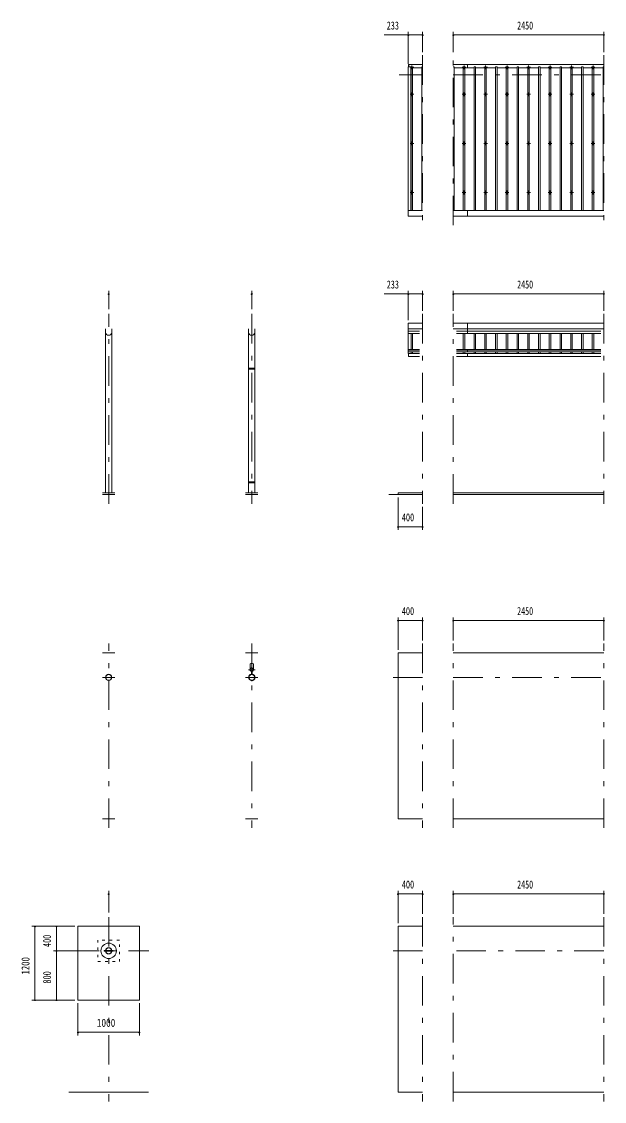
# Model space of a CAD drawing. Units: millimetres, scale not verified. Extents: x -25898 to 25908, y -10500 to 10500.
# Drawn here: x -25898 to -16409, y -7929 to 9642 of the extents above; entities that cross this region are included whole.
import ezdxf
from ezdxf.enums import TextEntityAlignment as Align

# ---------------------------------------------------------------- set-up
doc = ezdxf.new("R2010")
doc.units = ezdxf.units.MM
doc.header["$LTSCALE"] = 40
doc.linetypes.add('USER1', pattern=[3, 1, -2])
doc.linetypes.add('USER3', pattern=[24, 12, -5, 2, -5])
for name, color, linetype, lineweight in [('0-2_1-05BOLD', 7, 'Continuous', 18), ('0-3_1-25CENTER', 3, 'USER3', 18), ('0-4_1-45THIN', 4, 'Continuous', 18), ('0-5_1-55DIM', 3, 'Continuous', 18)]:
    doc.layers.add(name, color=color, linetype=linetype, lineweight=lineweight)
doc.styles.add('ＭＳ ゴシック', font='')
doc.styles.get('ＭＳ ゴシック').set_extended_font_data('MS Gothic')

msp = doc.modelspace()

# ---------------------------------------------------------------- linework, layer by layer
at = {"layer": '0-2_1-05BOLD'}
for p, q in [((-19561.95, 8904.31), (-19601.95, 8904.31)), ((-19601.95, 8904.31), (-19601.95, 6477.67)), ((-19596.95, 8942.67), (-19596.95, 8904.31)), ((-19368.95, 8942.67), (-19596.95, 8942.67)), ((-19591.95, 8904.31), (-19591.95, 8942.67)), ((-19561.95, 6565.11), (-19561.95, 8904.31)), ((-16418.95, 8942.67), (-18868.95, 8942.67)), ((-18638.95, 8942.67), (-18638.95, 8889.32)), ((-19368.95, 6565.11), (-19601.95, 6565.11)), ((-18868.95, 6565.11), (-16418.96, 6565.11)), ((-18638.95, 6477.67), (-18638.95, 6565.11)), ((-19601.95, 6477.67), (-19368.95, 6477.67)), ((-16418.96, 6477.67), (-18868.95, 6477.67)), ((-24530.94, 1975.67), (-24530.94, 4643.46)), ((-24429.34, 4643.46), (-24429.34, 1975.67)), ((-22201.2, 4643.46), (-22201.2, 4004.27)), ((-22099.6, 4004.27), (-22099.6, 4643.46)), ((-19601.95, 4734.67), (-19368.95, 4734.67)), ((-19601.95, 4239.38), (-19601.95, 4734.67)), ((-19368.95, 4643.88), (-19601.95, 4643.88)), ((-19601.95, 4604.8), (-19419.75, 4604.8)), ((-18868.95, 4734.67), (-16418.95, 4734.67)), ((-16418.95, 4643.88), (-18868.95, 4643.88)), ((-18818.15, 4604.8), (-16469.75, 4604.8)), ((-18638.95, 4734.67), (-18638.95, 4565.72)), ((-19419.75, 4565.72), (-19601.95, 4565.72)), ((-16469.75, 4565.72), (-18818.15, 4565.72)), ((-19601.95, 4305.57), (-19419.75, 4305.57)), ((-19419.75, 4296.18), (-19601.95, 4296.18)), ((-19601.95, 4266.55), (-19419.75, 4266.55)), ((-19419.75, 4239.38), (-19601.95, 4239.38)), ((-19596.95, 4239.38), (-19596.95, 4194.37)), ((-18818.15, 4305.57), (-16469.75, 4305.57)), ((-16469.75, 4296.18), (-18818.15, 4296.18)), ((-18818.15, 4266.55), (-16469.75, 4266.55)), ((-16469.75, 4239.38), (-18818.15, 4239.38)), ((-18638.95, 4305.57), (-18638.95, 4266.55)), ((-18638.95, 4239.38), (-18638.95, 4194.37)), ((-19596.95, 4194.37), (-19419.75, 4194.37)), ((-18818.15, 4194.37), (-16469.75, 4194.37)), ((-22202.8, 4004.27), (-22098, 4004.27)), ((-22202.8, 3988.27), (-22202.8, 4004.27)), ((-22098, 3988.27), (-22202.8, 3988.27)), ((-22201.2, 3988.27), (-22201.2, 2154.27)), ((-22153.45, 3988.27), (-22153.45, 4004.27)), ((-22147.35, 3996.27), (-22153.45, 3996.27)), ((-22147.35, 4004.27), (-22147.35, 3988.27)), ((-22099.6, 2154.27), (-22099.6, 3988.27)), ((-22098, 4004.27), (-22098, 3988.27)), ((-22202.8, 2154.27), (-22098, 2154.27)), ((-22202.8, 2138.27), (-22202.8, 2154.27)), ((-22098, 2138.27), (-22202.8, 2138.27)), ((-22201.2, 2138.27), (-22201.2, 1975.67)), ((-22153.45, 2138.27), (-22153.45, 2154.27)), ((-22147.35, 2146.27), (-22153.45, 2146.27)), ((-22147.35, 2154.27), (-22147.35, 2138.27)), ((-22099.6, 1975.67), (-22099.6, 2138.27)), ((-22098, 2154.27), (-22098, 2138.27)), ((-24380.14, 1975.67), (-24580.14, 1975.67)), ((-24580.14, 1945.67), (-24380.14, 1945.67)), ((-22250.4, 1975.67), (-22050.4, 1975.67)), ((-22050.4, 1945.67), (-22250.4, 1945.67)), ((-19918.95, 1945.67), (-19368.95, 1945.67)), ((-19768.95, 1975.67), (-19768.95, 1945.67)), ((-19368.95, 1975.67), (-19768.95, 1975.67)), ((-16418.95, 1975.67), (-18868.95, 1975.67)), ((-18868.95, 1945.67), (-16418.95, 1945.67)), ((-24580.14, -629.33), (-24380.14, -629.33)), ((-22250.4, -629.33), (-22050.4, -629.33)), ((-19768.95, -629.33), (-19768.95, -3329.33)), ((-19368.95, -629.33), (-19768.95, -629.33)), ((-16418.95, -629.33), (-18868.95, -629.33)), ((-22177.9, -895.56), (-22177.9, -810.98)), ((-22122.9, -810.98), (-22122.9, -895.56)), ((-22155, -933.81), (-22155, -977.13)), ((-22153.4, -978.62), (-22153.4, -932.42)), ((-22147.4, -932.42), (-22147.4, -978.62)), ((-22145.8, -977.13), (-22145.8, -933.81)), ((-24380.14, -3329.33), (-24580.14, -3329.33)), ((-22050.4, -3329.33), (-22250.4, -3329.33)), ((-19768.95, -3329.33), (-19368.95, -3329.33)), ((-18868.95, -3329.33), (-16418.95, -3329.33)), ((-24980.13, -5079.33), (-23980.13, -5079.33)), ((-24980.13, -6279.33), (-24980.13, -5079.33)), ((-23980.13, -5079.33), (-23980.13, -6279.33)), ((-19768.95, -5079.33), (-19768.95, -7779.32)), ((-19368.95, -5079.33), (-19768.95, -5079.33)), ((-16418.95, -5079.33), (-18868.95, -5079.33)), ((-24555.14, -5472.83), (-24555.14, -5485.83)), ((-24530.52, -5472.83), (-24555.14, -5472.83)), ((-24555.14, -5485.83), (-24530.52, -5485.83)), ((-24433.99, -5472.83), (-24526.28, -5472.83)), ((-24526.28, -5485.83), (-24433.99, -5485.83)), ((-24405.13, -5472.83), (-24429.75, -5472.83)), ((-24429.75, -5485.83), (-24405.13, -5485.83)), ((-24405.13, -5485.83), (-24405.13, -5472.83)), ((-23980.13, -6279.33), (-24980.13, -6279.33)), ((-25130.14, -7779.32), (-23830.13, -7779.32)), ((-19768.95, -7779.32), (-19368.95, -7779.32)), ((-18868.95, -7779.32), (-16418.95, -7779.32))]:
    msp.add_line(p, q, dxfattribs=at)
at = {"layer": '0-2_1-05BOLD', "linetype": 'USER1'}
for p, q in [((-24655.13, -5304.33), (-24655.13, -5654.33)), ((-24305.13, -5304.33), (-24655.13, -5304.33)), ((-24305.13, -5654.33), (-24305.13, -5304.33)), ((-24655.13, -5654.33), (-24305.13, -5654.33))]:
    msp.add_line(p, q, dxfattribs=at)
at = {"layer": '0-2_1-05BOLD'}
for centre, radius in [((-19543.95, 8458.52), 10), ((-18693.95, 8458.52), 10), ((-18343.95, 8458.52), 10), ((-17993.95, 8458.52), 10), ((-17643.94, 8458.52), 10), ((-17293.95, 8458.52), 10), ((-16943.95, 8458.52), 10), ((-16593.94, 8458.52), 10), ((-19543.95, 7659.47), 10), ((-18693.95, 7659.47), 10), ((-18343.95, 7659.47), 10), ((-17993.95, 7659.47), 10), ((-17643.94, 7659.47), 10), ((-17293.95, 7659.47), 10), ((-16943.95, 7659.47), 10), ((-16593.94, 7659.47), 10), ((-19543.95, 6860.43), 10), ((-18693.95, 6860.43), 10), ((-18343.95, 6860.43), 10), ((-17993.95, 6860.43), 10), ((-17643.94, 6860.43), 10), ((-17293.95, 6860.43), 10), ((-16943.95, 6860.43), 10), ((-16593.94, 6860.43), 10), ((-22150.4, -905.08), 27.5), ((-22150.4, -873.73), 2.25), ((-24480.13, -1029.33), 50.8), ((-24480.13, -1029.33), 46.6), ((-22150.4, -1029.33), 50.8), ((-22150.4, -1029.33), 46.6), ((-22150.4, -1083.98), 2.25), ((-24480.13, -5479.33), 125), ((-24480.13, -5479.33), 50.8), ((-24480.13, -5479.33), 46.6)]:
    msp.add_circle(centre, radius, dxfattribs=at)
for centre, radius, start, end in [((-19543.95, 8888.07), 14.5, 46.39838, 133.60162), ((-19543.95, 8909.07), 14.5, 226.3961, 313.6039), ((-18693.95, 8888.07), 14.5, 46.39838, 133.60162), ((-18693.95, 8909.07), 14.5, 226.3961, 313.6039), ((-18343.95, 8888.07), 14.5, 46.39838, 133.60162), ((-18343.95, 8909.07), 14.5, 226.3961, 313.6039), ((-17993.95, 8888.07), 14.5, 46.39838, 133.60162), ((-17993.95, 8909.07), 14.5, 226.3961, 313.6039), ((-17643.94, 8888.07), 14.5, 46.39838, 133.60162), ((-17643.94, 8909.07), 14.5, 226.3961, 313.6039), ((-17293.95, 8888.07), 14.5, 46.39838, 133.60162), ((-17293.95, 8909.07), 14.5, 226.3961, 313.6039), ((-16943.95, 8888.07), 14.5, 46.39838, 133.60162), ((-16943.95, 8909.07), 14.5, 226.3961, 313.6039), ((-16593.94, 8888.07), 14.5, 46.39838, 133.60162), ((-16593.94, 8909.07), 14.5, 226.3961, 313.6039), ((-24480.14, 4588.48), 50.8, 180, 0), ((-22150.4, 4588.48), 50.8, 180, 0), ((-22150.4, -905.08), 29.1, 95.93016, 260.90512), ((-22150.4, -846.48), 44.9, 52.23546, 127.76454), ((-22150.4, -873.73), 3.85, 321.34222, 270), ((-22150.4, -905.08), 29.1, 279.09488, 90), ((-22150.4, -1029.33), 52.4, 95.03447, 266.65567), ((-22150.4, -922.48), 44.9, 109.58864, 127.76454), ((-22150.4, -1029.33), 52.4, 270, 84.95879), ((-22150.4, -922.48), 44.9, 52.23546, 70.41136), ((-22150.4, -1083.98), 3.85, 90, 37.90752)]:
    msp.add_arc(centre, radius, start, end, dxfattribs=at)
at = {"layer": '0-3_1-25CENTER'}
for p, q in [((-19368.95, 9092.67), (-19368.95, 6327.67)), ((-18868.95, 6327.67), (-18868.95, 9092.67)), ((-16418.95, 9092.67), (-16418.95, 6327.67)), ((-19573.95, 8898.57), (-19513.95, 8898.57)), ((-19543.95, 8928.57), (-19543.95, 8868.57)), ((-18723.95, 8898.57), (-18663.95, 8898.57)), ((-18693.95, 8928.57), (-18693.95, 8868.57)), ((-18313.95, 8898.57), (-18373.95, 8898.57)), ((-18343.95, 8868.57), (-18343.95, 8928.57)), ((-17963.95, 8898.57), (-18023.95, 8898.57)), ((-17993.95, 8928.57), (-17993.95, 8868.57)), ((-17613.95, 8898.57), (-17673.95, 8898.57)), ((-17643.94, 8868.57), (-17643.94, 8928.57)), ((-17263.95, 8898.57), (-17323.95, 8898.57)), ((-17293.95, 8928.57), (-17293.95, 8868.57)), ((-16913.95, 8898.57), (-16973.95, 8898.57)), ((-16943.95, 8868.57), (-16943.95, 8928.57)), ((-16563.95, 8898.57), (-16623.95, 8898.57)), ((-16593.94, 8928.57), (-16593.94, 8868.57)), ((-19368.95, 8777.67), (-19748.94, 8777.67)), ((-18868.95, 8777.67), (-16418.95, 8777.67)), ((-19573.95, 8458.52), (-19513.95, 8458.52)), ((-19543.95, 8488.51), (-19543.95, 8428.52)), ((-18663.95, 8458.52), (-18723.95, 8458.52)), ((-18693.95, 8428.52), (-18693.95, 8488.51)), ((-18313.95, 8458.52), (-18373.95, 8458.52)), ((-18343.95, 8488.51), (-18343.95, 8428.52)), ((-17963.95, 8458.52), (-18023.95, 8458.52)), ((-17993.95, 8428.52), (-17993.95, 8488.51)), ((-17613.95, 8458.52), (-17673.95, 8458.52)), ((-17643.94, 8488.51), (-17643.94, 8428.52)), ((-17263.95, 8458.52), (-17323.95, 8458.52)), ((-17293.95, 8428.52), (-17293.95, 8488.51)), ((-16913.95, 8458.52), (-16973.95, 8458.52)), ((-16943.95, 8488.51), (-16943.95, 8428.52)), ((-16563.95, 8458.52), (-16623.95, 8458.52)), ((-16593.94, 8428.52), (-16593.94, 8488.51)), ((-19573.95, 7659.47), (-19513.95, 7659.47)), ((-19543.95, 7629.47), (-19543.95, 7689.48)), ((-18723.95, 7659.47), (-18663.95, 7659.47)), ((-18693.95, 7689.48), (-18693.95, 7629.47)), ((-18313.95, 7659.47), (-18373.95, 7659.47)), ((-18343.95, 7629.47), (-18343.95, 7689.48)), ((-18023.95, 7659.47), (-17963.95, 7659.47)), ((-17993.95, 7689.48), (-17993.95, 7629.47)), ((-17613.95, 7659.47), (-17673.95, 7659.47)), ((-17643.94, 7629.47), (-17643.94, 7689.48)), ((-17323.95, 7659.47), (-17263.95, 7659.47)), ((-17293.95, 7689.48), (-17293.95, 7629.47)), ((-16913.95, 7659.47), (-16973.95, 7659.47)), ((-16943.95, 7629.47), (-16943.95, 7689.48)), ((-16623.95, 7659.47), (-16563.95, 7659.47)), ((-16593.94, 7689.48), (-16593.94, 7629.47)), ((-19513.95, 6860.43), (-19573.95, 6860.43)), ((-19543.95, 6890.43), (-19543.95, 6830.43)), ((-18663.95, 6860.43), (-18723.95, 6860.43)), ((-18693.95, 6830.43), (-18693.95, 6890.43)), ((-18313.95, 6860.43), (-18373.95, 6860.43)), ((-18343.95, 6890.43), (-18343.95, 6830.43)), ((-17963.95, 6860.43), (-18023.95, 6860.43)), ((-17993.95, 6830.43), (-17993.95, 6890.43)), ((-17613.95, 6860.43), (-17673.95, 6860.43)), ((-17643.94, 6890.43), (-17643.94, 6830.43)), ((-17263.95, 6860.43), (-17323.95, 6860.43)), ((-17293.95, 6830.43), (-17293.95, 6890.43)), ((-16913.95, 6860.43), (-16973.95, 6860.43)), ((-16943.95, 6890.43), (-16943.95, 6830.43)), ((-16563.95, 6860.43), (-16623.95, 6860.43)), ((-16593.94, 6830.43), (-16593.94, 6890.43)), ((-24480.14, 1795.67), (-24480.14, 4884.67)), ((-22150.4, 4884.67), (-22150.4, 1795.67)), ((-19368.95, 4884.67), (-19368.95, 1795.67)), ((-18868.95, 1795.67), (-18868.95, 4884.67)), ((-16418.95, 4884.67), (-16418.95, 1795.67)), ((-24480.13, -3479.33), (-24480.13, -479.33)), ((-22150.4, -479.33), (-22150.4, -3479.33)), ((-19368.95, -479.33), (-19368.95, -3479.33)), ((-18868.95, -3479.33), (-18868.95, -479.33)), ((-16418.95, -3479.33), (-16418.95, -479.33)), ((-24380.14, -1029.33), (-24580.14, -1029.33)), ((-22250.4, -1029.33), (-22050.4, -1029.33)), ((-22205.4, -905.08), (-22095.4, -905.08)), ((-22139.64, -955.56), (-22161.17, -955.56)), ((-19368.95, -1029.33), (-19918.95, -1029.33)), ((-18868.95, -1029.33), (-16418.95, -1029.33)), ((-24480.13, -4929.33), (-24480.13, -7929.32)), ((-19368.95, -4929.33), (-19368.95, -7929.32)), ((-18868.95, -7929.32), (-18868.95, -4929.33)), ((-16418.95, -4929.33), (-16418.95, -7929.32)), ((-25117.18, -5479.33), (-23827.66, -5479.33)), ((-19368.95, -5479.33), (-19918.95, -5479.33)), ((-16418.95, -5479.33), (-18868.95, -5479.33))]:
    msp.add_line(p, q, dxfattribs=at)
at = {"layer": '0-4_1-45THIN'}
for p, q in [((-19556.45, 8889.32), (-19561.95, 8889.32)), ((-19556.45, 6565.11), (-19556.45, 8904.31)), ((-19556.45, 8904.31), (-19531.45, 8904.31)), ((-19531.45, 8904.31), (-19531.45, 6565.11)), ((-19531.45, 8889.32), (-19381.45, 8889.32)), ((-19381.45, 8904.31), (-19381.45, 6565.11)), ((-19381.45, 8904.31), (-19368.95, 8904.31)), ((-18856.45, 8904.31), (-18868.95, 8904.31)), ((-18856.45, 6565.11), (-18856.45, 8904.31)), ((-18856.45, 8889.32), (-18706.45, 8889.32)), ((-18706.45, 6565.11), (-18706.45, 8904.31)), ((-18706.45, 8904.31), (-18681.45, 8904.31)), ((-18681.45, 8904.31), (-18681.45, 6565.11)), ((-18681.45, 8889.32), (-18531.45, 8889.32)), ((-18531.45, 6565.11), (-18531.45, 8904.31)), ((-18531.45, 8904.31), (-18506.45, 8904.31)), ((-18506.45, 8904.31), (-18506.45, 6565.11)), ((-18506.45, 8889.32), (-18356.45, 8889.32)), ((-18356.45, 6565.11), (-18356.45, 8904.31)), ((-18356.45, 8904.31), (-18331.45, 8904.31)), ((-18331.45, 8904.31), (-18331.45, 6565.11)), ((-18331.45, 8889.32), (-18181.45, 8889.32)), ((-18181.45, 6565.11), (-18181.45, 8904.31)), ((-18181.45, 8904.31), (-18156.45, 8904.31)), ((-18156.45, 8904.31), (-18156.45, 6565.11)), ((-18156.45, 8889.32), (-18006.45, 8889.32)), ((-18006.45, 6565.11), (-18006.45, 8904.31)), ((-18006.45, 8904.31), (-17981.45, 8904.31)), ((-17981.45, 8904.31), (-17981.45, 6565.11)), ((-17981.45, 8889.32), (-17831.45, 8889.32)), ((-17831.45, 6565.11), (-17831.45, 8904.31)), ((-17831.45, 8904.31), (-17806.45, 8904.31)), ((-17806.45, 8904.31), (-17806.45, 6565.11)), ((-17806.45, 8889.32), (-17656.45, 8889.32)), ((-17656.45, 6565.11), (-17656.45, 8904.31)), ((-17656.45, 8904.31), (-17631.44, 8904.31)), ((-17631.45, 8889.32), (-17481.45, 8889.32)), ((-17631.44, 8904.31), (-17631.44, 6565.11)), ((-17481.45, 6565.11), (-17481.45, 8904.31)), ((-17481.45, 8904.31), (-17456.44, 8904.31)), ((-17456.44, 8904.31), (-17456.44, 6565.11)), ((-17456.44, 8889.32), (-17306.45, 8889.32)), ((-17306.45, 6565.11), (-17306.45, 8904.31)), ((-17306.45, 8904.31), (-17281.45, 8904.31)), ((-17281.45, 8904.31), (-17281.45, 6565.11)), ((-17281.45, 8889.32), (-17131.45, 8889.32)), ((-17131.45, 6565.11), (-17131.45, 8904.31)), ((-17131.45, 8904.31), (-17106.45, 8904.31)), ((-17106.45, 8904.31), (-17106.45, 6565.11)), ((-17106.45, 8889.32), (-16956.45, 8889.32)), ((-16956.45, 6565.11), (-16956.45, 8904.31)), ((-16956.45, 8904.31), (-16931.45, 8904.31)), ((-16931.45, 8904.31), (-16931.45, 6565.11)), ((-16931.45, 8889.32), (-16781.45, 8889.32)), ((-16756.45, 8904.31), (-16781.45, 8904.31)), ((-16781.45, 8904.31), (-16781.45, 6565.11)), ((-16756.45, 6565.11), (-16756.45, 8904.31)), ((-16756.45, 8889.32), (-16606.45, 8889.32)), ((-16606.44, 6565.11), (-16606.44, 8904.31)), ((-16606.44, 8904.31), (-16581.44, 8904.31)), ((-16581.45, 8889.32), (-16431.44, 8889.32)), ((-16581.44, 8904.31), (-16581.44, 6565.11)), ((-19556.45, 4305.57), (-19556.45, 4565.72)), ((-19531.45, 4565.72), (-19531.45, 4305.57)), ((-18706.45, 4305.57), (-18706.45, 4565.72)), ((-18681.45, 4565.72), (-18681.45, 4305.57)), ((-18531.45, 4305.57), (-18531.45, 4565.72)), ((-18506.45, 4565.72), (-18506.45, 4305.57)), ((-18356.45, 4305.57), (-18356.45, 4565.72)), ((-18331.45, 4565.72), (-18331.45, 4305.57)), ((-18181.45, 4305.57), (-18181.45, 4565.72)), ((-18156.45, 4565.72), (-18156.45, 4305.57)), ((-18006.45, 4305.57), (-18006.45, 4565.72)), ((-17981.45, 4565.72), (-17981.45, 4305.57)), ((-17831.45, 4305.57), (-17831.45, 4565.72)), ((-17806.45, 4565.72), (-17806.45, 4305.57)), ((-17656.45, 4305.57), (-17656.45, 4565.72)), ((-17631.45, 4565.72), (-17631.45, 4305.57)), ((-17481.45, 4305.57), (-17481.45, 4565.72)), ((-17456.45, 4565.72), (-17456.45, 4305.57)), ((-17306.45, 4305.57), (-17306.45, 4565.72)), ((-17281.45, 4565.72), (-17281.45, 4305.57)), ((-17131.45, 4305.57), (-17131.45, 4565.72)), ((-17106.45, 4565.72), (-17106.45, 4305.57)), ((-16956.45, 4305.57), (-16956.45, 4565.72)), ((-16931.45, 4565.72), (-16931.45, 4305.57)), ((-16781.45, 4305.57), (-16781.45, 4565.72)), ((-16756.45, 4565.72), (-16756.45, 4305.57)), ((-16606.45, 4305.57), (-16606.45, 4565.72)), ((-16581.45, 4565.72), (-16581.45, 4305.57)), ((-19556.45, 4266.55), (-19556.45, 4239.38)), ((-19531.45, 4239.38), (-19531.45, 4266.55)), ((-18706.45, 4266.55), (-18706.45, 4239.38)), ((-18681.45, 4239.38), (-18681.45, 4266.55)), ((-18531.45, 4266.55), (-18531.45, 4239.38)), ((-18506.45, 4239.38), (-18506.45, 4266.55)), ((-18356.45, 4266.55), (-18356.45, 4239.38)), ((-18331.45, 4239.38), (-18331.45, 4266.55)), ((-18181.45, 4266.55), (-18181.45, 4239.38)), ((-18156.45, 4239.38), (-18156.45, 4266.55)), ((-18006.45, 4266.55), (-18006.45, 4239.38)), ((-17981.45, 4239.38), (-17981.45, 4266.55)), ((-17831.45, 4266.55), (-17831.45, 4239.38)), ((-17806.45, 4239.38), (-17806.45, 4266.55)), ((-17656.45, 4266.55), (-17656.45, 4239.38)), ((-17631.45, 4239.38), (-17631.45, 4266.55)), ((-17481.45, 4266.55), (-17481.45, 4239.38)), ((-17456.45, 4239.38), (-17456.45, 4266.55)), ((-17306.45, 4266.55), (-17306.45, 4239.38)), ((-17281.45, 4239.38), (-17281.45, 4266.55)), ((-17131.45, 4266.55), (-17131.45, 4239.38)), ((-17106.45, 4239.38), (-17106.45, 4266.55)), ((-16956.45, 4266.55), (-16956.45, 4239.38)), ((-16931.45, 4239.38), (-16931.45, 4266.55)), ((-16781.45, 4266.55), (-16781.45, 4239.38)), ((-16756.45, 4239.38), (-16756.45, 4266.55)), ((-16606.45, 4266.55), (-16606.45, 4239.38)), ((-16581.45, 4239.38), (-16581.45, 4266.55))]:
    msp.add_line(p, q, dxfattribs=at)
msp.add_lwpolyline([(-16418.95, 8904.31), (-16431.44, 8904.31), (-16431.44, 6565.11)], dxfattribs=at)
at = {"layer": '0-5_1-55DIM'}
for p, q in [((-19601.95, 9423.67), (-19994.45, 9423.67)), ((-19591.95, 9423.67), (-19611.95, 9423.67)), ((-19601.95, 8954.31), (-19601.95, 9473.67)), ((-19601.95, 9423.67), (-19368.95, 9423.67)), ((-19358.95, 9423.67), (-19378.95, 9423.67)), ((-19368.95, 9473.67), (-19368.95, 9142.67)), ((-18858.95, 9423.67), (-18878.95, 9423.67)), ((-18868.95, 9142.67), (-18868.95, 9473.67)), ((-18868.95, 9423.67), (-16418.95, 9423.67)), ((-16408.95, 9423.67), (-16428.95, 9423.67)), ((-16418.95, 9473.67), (-16418.95, 9142.67)), ((-24470.14, 5209.67), (-24490.14, 5209.67)), ((-24480.14, 4960.67), (-24480.14, 5259.67)), ((-22140.4, 5209.67), (-22160.4, 5209.67)), ((-22150.4, 5259.67), (-22150.4, 4960.67)), ((-19601.95, 5209.67), (-19994.45, 5209.67)), ((-19591.95, 5209.67), (-19611.95, 5209.67)), ((-19601.95, 5259.67), (-19601.95, 4784.67)), ((-19601.95, 5209.67), (-19368.95, 5209.67)), ((-19358.95, 5209.67), (-19378.95, 5209.67)), ((-19368.95, 5259.67), (-19368.95, 4934.67)), ((-18858.95, 5209.67), (-18878.95, 5209.67)), ((-18868.95, 4934.67), (-18868.95, 5259.67)), ((-18868.95, 5209.67), (-16418.95, 5209.67)), ((-16408.95, 5209.67), (-16428.95, 5209.67)), ((-16418.95, 5259.67), (-16418.95, 4934.67)), ((-19768.95, 1370.67), (-19768.95, 1895.67)), ((-19368.95, 1745.67), (-19368.95, 1370.67)), ((-19758.95, 1420.67), (-19778.95, 1420.67)), ((-19768.95, 1420.67), (-19368.95, 1420.67)), ((-19358.95, 1420.67), (-19378.95, 1420.67)), ((-19758.95, -104.33), (-19778.95, -104.33)), ((-19768.95, -54.33), (-19768.95, -579.33)), ((-19768.95, -104.33), (-19368.95, -104.33)), ((-19358.95, -104.33), (-19378.95, -104.33)), ((-19368.95, -54.33), (-19368.95, -429.33)), ((-18858.95, -104.33), (-18878.95, -104.33)), ((-18868.95, -429.33), (-18868.95, -54.33)), ((-18868.95, -104.33), (-16418.95, -104.33)), ((-16408.95, -104.33), (-16428.95, -104.33)), ((-16418.95, -429.33), (-16418.95, -54.33)), ((-24470.13, -4554.32), (-24490.13, -4554.32)), ((-24480.13, -4854.32), (-24480.13, -4504.33)), ((-19758.95, -4554.33), (-19778.95, -4554.33)), ((-19768.95, -5029.33), (-19768.95, -4504.33)), ((-19768.95, -4554.33), (-19368.95, -4554.33)), ((-19358.95, -4554.33), (-19378.95, -4554.33)), ((-19368.95, -4504.33), (-19368.95, -4879.33)), ((-18858.95, -4554.33), (-18878.95, -4554.33)), ((-18868.95, -4879.33), (-18868.95, -4504.33)), ((-18868.95, -4554.33), (-16418.95, -4554.33)), ((-16408.95, -4554.33), (-16428.95, -4554.33)), ((-16418.95, -4504.33), (-16418.95, -4879.33)), ((-25030.13, -5079.33), (-25730.13, -5079.33)), ((-25670.13, -5079.33), (-25690.13, -5079.33)), ((-25680.13, -6279.33), (-25680.13, -5079.33)), ((-25320.13, -5079.33), (-25340.13, -5079.33)), ((-25330.13, -5479.33), (-25330.13, -5079.33)), ((-25380.13, -5479.33), (-25030.13, -5479.33)), ((-25320.13, -5479.33), (-25340.13, -5479.33)), ((-25330.13, -6279.33), (-25330.13, -5479.33)), ((-25030.13, -6279.33), (-25730.13, -6279.33)), ((-25670.13, -6279.33), (-25690.13, -6279.33)), ((-25320.13, -6279.33), (-25340.13, -6279.33)), ((-24980.13, -6854.33), (-24980.13, -6329.33)), ((-23980.13, -6329.33), (-23980.13, -6854.33)), ((-24970.13, -6804.33), (-24990.13, -6804.33)), ((-24980.13, -6804.33), (-23980.13, -6804.33)), ((-23970.13, -6804.33), (-23990.13, -6804.33))]:
    msp.add_line(p, q, dxfattribs=at)
for centre in [(-19601.95, 9423.67), (-19368.95, 9423.67), (-18868.95, 9423.67), (-16418.95, 9423.67), (-24480.14, 5209.67), (-22150.4, 5209.67), (-19601.95, 5209.67), (-19368.95, 5209.67), (-18868.95, 5209.67), (-16418.95, 5209.67), (-19768.95, 1420.67), (-19368.95, 1420.67), (-19768.95, -104.33), (-19368.95, -104.33), (-18868.95, -104.33), (-16418.95, -104.33), (-24480.13, -4554.32), (-19768.95, -4554.33), (-19368.95, -4554.33), (-18868.95, -4554.33), (-16418.95, -4554.33), (-25680.13, -5079.33), (-25330.13, -5079.33), (-25330.13, -5479.33), (-25680.13, -6279.33), (-25330.13, -6279.33), (-24980.13, -6804.33), (-23980.13, -6804.33)]:
    msp.add_arc(centre, 10, 180, 0, dxfattribs=at)

# ---------------------------------------------------------------- texts
at = {"layer": '0-5_1-55DIM', "color": 7, "style": 'ＭＳ ゴシック'}
for s, width, p in [('233', 0.65, (-19952.62, 9473.67)), ('2450', 0.7, (-17829.96, 9473.67)), ('233', 0.65, (-19952.63, 5259.67)), ('2450', 0.7, (-17829.96, 5259.67)), ('400', 0.75, (-19706.58, 1470.67)), ('400', 0.75, (-19706.58, -54.33)), ('2450', 0.7, (-17829.96, -54.33)), ('400', 0.75, (-19706.58, -4504.33)), ('2450', 0.7, (-17829.96, -4504.33)), ('1000', 0.85, (-24672.94, -6754.33))]:
    msp.add_text(s, height=130.2, dxfattribs=dict(at, width=width)).set_placement(p, align=Align.BOTTOM_LEFT)
for s, width, p in [('400', 0.75, (-25380.13, -5416.95)), ('1200', 0.8, (-25730.13, -5864.71)), ('800', 0.75, (-25380.13, -6010.73))]:
    msp.add_text(s, height=130.2, rotation=90, dxfattribs=dict(at, width=width)).set_placement(p, align=Align.BOTTOM_LEFT)

doc.saveas('drawing.dxf')
